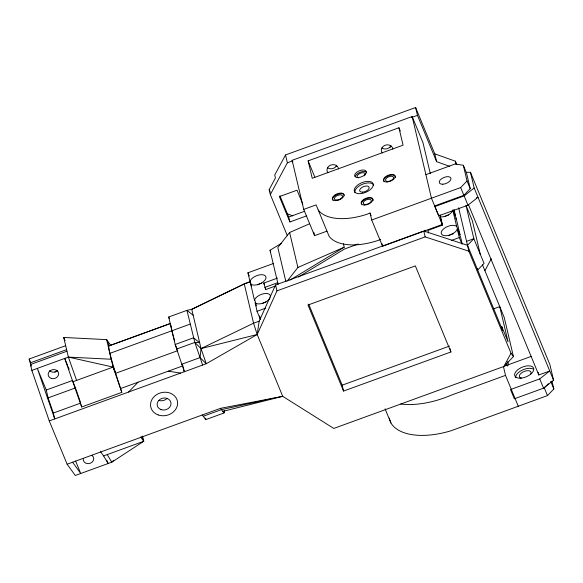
<?xml version="1.0" encoding="UTF-8"?>
<svg xmlns="http://www.w3.org/2000/svg" width="583" height="583" viewBox="0 0 583 583"><rect width="100%" height="100%" fill="white"/><g stroke="black" fill="none" stroke-linecap="round" stroke-linejoin="round"><path stroke-width="0.87" d="M205.821 418.674L205.733 419.636L223.989 412.983L224.309 410.629M202.6 365.067L200.056 357.583L201.033 348.576L191.763 309.325L245.137 283.491L250.267 281.618M224.295 410.519L223.989 412.983L220.476 408.348L67.132 464.206L49.256 420.933L31.854 370.394L30.462 364.506L66.972 351.206M422.923 231.305L275.57 284.97L259.173 321.175L257.19 334.518L282.726 396.338L333.782 428.439L503.887 366.459L513.448 356.577L504.222 317.436L482.52 264.893M256.126 304.268L254.633 299.611A8.57 4.394 -22.5 0 1 263.684 293.715A8.57 4.394 -22.5 0 1 270.476 296.47M455.862 218.997L456.117 218.144L452.794 210.113L456.678 226.539L460.002 234.577L459.273 233.972M251.659 285.539L249.998 281.523L250.26 280.663A8.57 4.394 -22.5 0 1 262.401 274.71A8.57 4.394 -22.5 0 1 263.312 281.815A8.57 4.394 -22.5 0 1 250.705 284.089L254.465 300.252M275.57 284.97L276.961 290.866L257.19 334.518L206.251 363.741L49.256 420.933M449.814 166.403L436.623 161.68L434.772 153.854L415.606 107.512L285.51 154.954L274.724 175.046L275.424 177.99L269.164 189.643L270.323 194.554L287.368 235.751M270.323 194.554L287.368 162.81L285.51 154.954M484.969 270.578L491.323 258.728M503.887 366.459L511.007 353.196L468.87 251.193L458.632 207.818M309.464 223.814L289.613 232.5L277.814 247.527L285.874 281.625M287.2 281.072L297.884 267.48L344.189 247.207L343.365 243.709M128.537 392.053L138.098 382.171M440.048 214.879L442.322 224.477L382.579 246.266L371.714 220.002L460.665 187.566L467.034 180.978L463.325 165.266L455.097 163.998L425.889 174.652M434.656 205.945L463.857 195.29L470.233 188.703L466.517 172.991L463.325 165.266M468.87 251.193L425.16 236.895L423.768 230.999L467.486 245.305L473.855 238.717L465.977 205.354L472.368 220.804L480.239 254.173L484.058 263.407L477.696 270.031L477.324 268.442M466.218 172.313L470.466 172.291L474.176 188.003L549.747 370.977L539.727 378.892L510.519 389.539L514.352 398.808L544.296 387.899L548.355 383.701M385.072 408.829L390.938 423.01A65.07 33.391 -22.5 0 0 450.972 430.779L547.473 395.587L553.85 388.992L551.992 381.136M113.736 460.315L111.776 462.188L75.265 475.488L67.132 464.206M476.318 197.885L478.002 197.273L467.974 205.187L438.737 215.841L434.911 206.564L464.148 195.917L474.176 188.003M470.466 172.291L549.871 364.535L553.58 380.247L543.56 388.161L539.727 378.892M142.522 436.048L143.753 441.28L111.776 462.188L107.236 454.594L103.592 455.921L100.546 451.687M278.098 284.366L270.031 250.231L281.582 243.213M289.948 280.146L344.189 247.207M298.387 277.042L344.604 248.97L358.195 244.015M245.137 283.491L191.763 309.325L186.946 310.36L168.691 317.014L175.177 344.487L184.345 371.721L183.157 366.671M371.087 215.491L370.067 213.028L367.516 214.085A51.085 26.213 -22.5 0 1 318.245 210.04M380.663 239.402L378.374 240.349A51.085 26.213 -22.5 0 1 329.111 236.304L316.117 204.888L303.728 209.406L314.587 235.67L326.976 231.152M303.728 209.406L292.127 160.31L412.159 116.534L423.018 142.799L430.305 173.617M287.368 162.81L292.469 160.944M411.503 117.511L417.457 115.339L415.606 107.512M398.947 127.75L403.064 145.182L312.24 178.303L308.123 160.872L398.947 127.75L400.302 131.037M306.665 215.841L289.889 221.963L288.731 217.051L304.669 211.243M249.998 281.523L247.935 272.793L273.536 263.458M275.438 286.02L265.702 289.569L263.786 283.083L277.574 278.055M264.806 287.404L277.785 282.668M441.448 222.101L440.668 218.807L442.541 225.089L427.937 230.416L428.541 232.981M259.559 315.899L260.361 319.338L257.037 311.307L265.571 308.196M451.606 240.356L459.28 237.558L457.261 229.039A8.57 4.394 -22.5 0 1 445.842 235.751A8.57 4.394 -22.5 0 1 443.116 229.323A8.57 4.394 -22.5 0 1 455.95 225.942L456.678 226.539M466.553 241.377L473.855 238.717L480.239 254.173M107.236 454.594L143.753 441.28L141.837 436.645M503.428 366.561L505.512 375.372L451.395 395.106A65.07 33.391 -22.5 0 1 400.791 404.012M31.096 365.417L29.15 359.019L65.66 345.712M250.194 281.815L244.292 283.965L253.561 323.215L257.19 334.518L201.033 348.576L194.839 342.418L186.946 310.36L193.155 315.214M30.076 362.939L66.586 349.64M31.854 370.394L68.364 357.095L111.258 359.245M67.46 365.082L64.713 358.421L81.649 406.992L121.811 392.366L115.667 373.28A51.617 3.651 70 0 1 109.174 345.806L170.396 323.499M170.207 323.58L110.69 345.267L106.623 339.619L63.729 337.47L68.364 357.095L76.599 380.4M276.961 290.866L425.16 236.895M109.866 353.356L190.189 324.097M46.268 390.034L37.327 368.398L54.729 418.937L53.337 413.048L48.119 397.883L46.268 390.034L72.795 380.371M109.174 345.806L106.623 339.619L113.109 367.093L72.948 381.727L75.506 387.906L48.119 397.883M176.583 349.071L194.839 342.418L199.641 342.687L193.439 337.834L175.177 344.487L177.094 349.122M177.735 350.667L115.667 373.28L113.109 367.093L68.364 357.095M259.173 321.175L253.561 323.215L201.033 348.576L206.251 363.741L200.056 357.583L194.839 342.418M200.056 357.583L181.801 364.229L182.953 365.825L120.885 388.438M53.337 413.048L80.724 403.072L75.79 388.752M493.779 308.793L499.755 306.614L508.055 341.827L501.664 326.371L502.597 330.299L467.486 245.305M202.221 414.994L203.292 416.247L221.547 409.601L282.726 396.338L222.837 411.387M450.105 348.612L450.899 351.979L343.555 391.076L342.163 385.181L449.508 346.083M504.951 365.971L531.368 356.351M468.433 204.618L538.794 374.964L549.747 370.977L553.58 380.247M220.476 408.348L282.726 396.338M168.268 371.182L180.613 373.084M434.772 153.854L455.381 161.207L456.773 164.566M286.909 213.706L292.892 215.856M257.037 311.307L255.252 302.971A8.57 4.394 -22.5 0 0 263.195 303.087A8.57 4.394 -22.5 0 0 270.14 297.767M511.007 353.196L513.448 356.577M203.292 416.247L205.733 419.636L205.187 418.047M140.707 437.053L143.753 441.28M72.605 462.21L80.738 473.498L75.586 461.015M103.592 455.921L108.132 463.521L106.762 460.206M550.673 381.311L553.85 388.992M467.034 180.978L470.233 188.703M544.296 387.899L547.473 395.587M460.665 187.566L463.857 195.29M417.457 115.339L436.623 161.68M453.093 209.953L455.418 215.572A8.57 4.394 -22.5 0 0 454.23 214.916M457.261 229.039L460.585 237.07L462.202 243.883M459.28 237.558L461.94 243.986M506.423 363.617L507.458 366.117M505.512 375.372L518.272 406.234M442.541 225.089L431.456 198.22L412.159 116.534M424.803 230.176L425.488 231.83M308.123 160.872L314.907 177.29M292.127 160.31L292.804 161.95M302.774 204.086L297.024 190.189L279.403 196.617L289.889 221.963M279.935 195.801L288.731 217.051M269.164 189.643L270.191 192.12M270.031 250.231L270.723 251.907M263.786 283.083L264.383 284.526M247.935 272.793L249.269 276.007M464.148 195.917L467.974 205.187M450.899 351.979L415.351 265.921L308.013 305.018L343.555 391.076M308.691 304.137L342.163 385.181M255.041 302.708L256.345 305.871M168.691 317.014L169.332 318.558M63.729 337.47L65.07 340.72M68.153 366.743L69.18 369.243M29.15 359.019L30.17 361.489M30.462 364.506L31.139 366.146M250.705 284.089L251.674 286.464M389.225 418.106L390.938 423.01M113.109 367.093L121.811 392.366M538.175 372.348L538.794 374.964M507.713 361.562L508.551 365.089M455.381 161.207L456.205 164.697M456.117 218.144L460.002 234.577M381.96 243.65L382.579 246.266M370.067 213.028L371.714 220.002M313.763 232.158L314.587 235.67M289.613 232.5L297.884 267.48M265.294 287.842L265.702 289.569M81.095 404.638L81.649 406.992M454.077 209.625L455.418 215.572M354.909 192.601L354.879 191.173A10.13 5.196 -22.5 0 1 363.027 184.009A10.13 5.196 -22.5 0 1 373.178 184.337M57.491 370.329A6.231 5.334 -13.3 0 1 54.846 372.056M521.45 378.17A6.231 3.199 -22.5 0 1 520.386 373.951A6.231 3.199 -22.5 0 1 528.147 370.686A6.231 3.199 -22.5 0 1 530.566 374.337M515.656 377.762A10.159 5.211 -22.5 0 1 521.909 370.263A10.159 5.211 -22.5 0 1 533.066 369.003M167.168 398.386A6.974 5.451 -14.9 0 1 158.889 400.463M56.974 371.028A5.298 4.533 -13.3 0 1 49.591 370.657M91.91 455.41A5.298 4.533 -13.3 0 1 90.212 463.288A5.298 4.533 -13.3 0 1 83.311 458.544M174.66 340.844A51.617 3.651 70 0 1 173.559 337.032M173.34 336.253A51.617 3.651 70 0 1 172.561 333.338L171.424 328.521A51.617 3.651 70 0 1 170.877 325.19M444.552 216.665A8.57 4.394 -22.5 0 1 448.655 214.981M452.539 210.966A8.57 4.394 -22.5 0 1 440.398 216.92M448.604 235.692A8.57 4.394 -22.5 0 1 453.363 233.71M262.51 303.379A8.57 4.394 -22.5 0 1 265.95 302.001M257.642 284.817A8.57 4.394 -22.5 0 1 261.752 283.141M336.675 165.266A5.845 4.999 -13.3 0 1 336.202 166.541M390.778 146.187A5.845 4.999 -13.3 0 1 390.093 147.404M332.98 200.333A6.253 3.207 -22.5 0 1 336.945 194.613A6.253 3.207 -22.5 0 1 344.298 195.32M384.088 181.699A6.253 3.207 -22.5 0 1 388.81 175.672A6.253 3.207 -22.5 0 1 395.405 177.575M361.387 204.021A6.253 3.207 -22.5 0 1 367.275 198.482A6.253 3.207 -22.5 0 1 373.098 200.639M358.654 177.881A4.285 2.201 -22.5 0 1 357.933 174.827A4.285 2.201 -22.5 0 1 363.61 172.757A4.285 2.201 -22.5 0 1 364.331 175.811M336.595 165.638A5.845 4.999 -13.3 0 1 327.588 167.824M390.916 145.83A5.845 4.999 -13.3 0 1 381.909 148.009M327.967 172.794A5.845 4.999 -13.3 0 1 330.845 165.033A5.845 4.999 -13.3 0 1 338.548 168.939M382.288 152.986A5.845 4.999 -13.3 0 1 385.166 145.225A5.845 4.999 -13.3 0 1 392.869 149.131M355.28 176.569A6.253 3.207 -22.5 0 1 360.389 172.167A6.253 3.207 -22.5 0 1 366.598 172.437M373.244 185.409L373.215 183.98A10.13 5.196 -22.5 0 0 363.639 182.049A10.13 5.196 -22.5 0 0 354.245 189.628L354.275 191.056A10.13 5.196 -22.5 0 0 363.85 192.995A10.13 5.196 -22.5 0 0 373.244 185.409M520.167 378.185A10.159 5.211 -22.5 0 0 533.758 368.711A10.159 5.211 -22.5 0 0 518.666 369.105A10.159 5.211 -22.5 0 0 520.167 378.185M161.054 409.623A7.011 5.998 -13.3 0 0 171.016 403.123A7.011 5.998 -13.3 0 0 160.15 399.246A7.011 5.998 -13.3 0 0 161.054 409.623M51.399 378.484A5.298 4.533 -13.3 0 0 58.606 373.207A5.298 4.533 -13.3 0 0 50.174 370.722A5.298 4.533 -13.3 0 0 51.399 378.484M158.197 414.943A13.635 11.667 -13.3 0 0 177.575 402.299A13.635 11.667 -13.3 0 0 156.448 394.749A13.635 11.667 -13.3 0 0 158.197 414.943M336.879 200.064A4.285 2.201 -22.5 0 0 342.461 195.99A4.285 2.201 -22.5 0 0 335.997 196.318A4.285 2.201 -22.5 0 0 336.879 200.064M365.679 204.487A4.285 2.201 -22.5 0 0 371.262 200.421A4.285 2.201 -22.5 0 0 364.798 200.749A4.285 2.201 -22.5 0 0 365.679 204.487M387.986 181.422A4.285 2.201 -22.5 0 0 393.569 177.356A4.285 2.201 -22.5 0 0 387.105 177.684A4.285 2.201 -22.5 0 0 387.986 181.422M362.531 192.142A5.065 2.602 -22.5 0 0 369.126 187.332A5.065 2.602 -22.5 0 0 361.489 187.719A5.065 2.602 -22.5 0 0 362.531 192.142M335.903 200.639A6.253 3.207 -22.5 0 0 344.043 194.7A6.253 3.207 -22.5 0 0 334.613 195.181A6.253 3.207 -22.5 0 0 335.903 200.639M387.017 181.998A6.253 3.207 -22.5 0 0 395.157 176.066A6.253 3.207 -22.5 0 0 385.727 176.54A6.253 3.207 -22.5 0 0 387.017 181.998M358.21 177.567A6.253 3.207 -22.5 0 0 366.35 171.635A6.253 3.207 -22.5 0 0 356.92 172.109A6.253 3.207 -22.5 0 0 358.21 177.567M364.71 205.063A6.253 3.207 -22.5 0 0 372.85 199.131A6.253 3.207 -22.5 0 0 363.42 199.605A6.253 3.207 -22.5 0 0 364.71 205.063M442.825 184.228A6.231 3.199 -22.5 0 0 450.943 178.311A6.231 3.199 -22.5 0 0 441.535 178.784A6.231 3.199 -22.5 0 0 442.825 184.228"/></g></svg>
